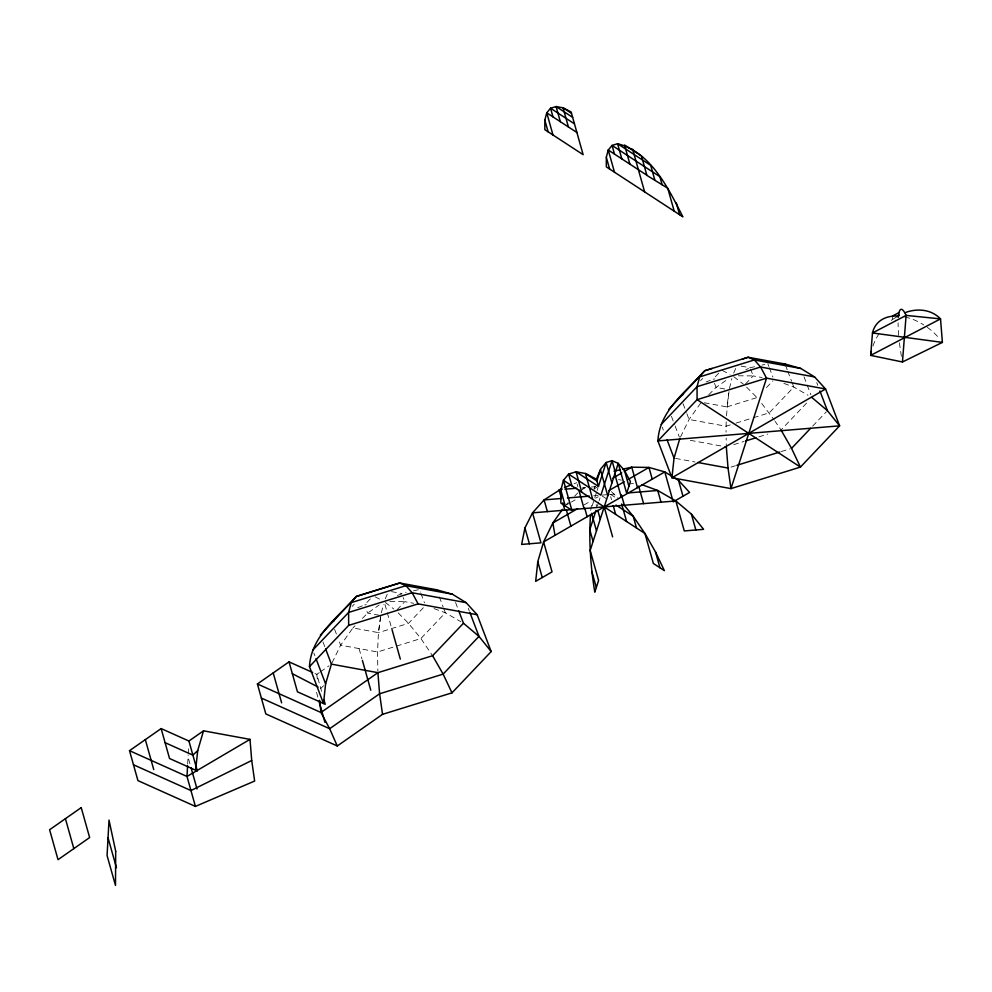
<?xml version="1.0" encoding="UTF-8"?>
<svg xmlns="http://www.w3.org/2000/svg" width="992" height="992" viewBox="0 0 992 992"><rect width="100%" height="100%" fill="white"/><g stroke="black" fill="none" stroke-linecap="round" stroke-linejoin="round"><path stroke-width="0.74" stroke-dasharray="4.96 3.72" d="M380.519 616.974L378.46 632.636L377.518 651.98L377.878 671.187M726.169 421.774L726.057 432.152M726.454 415.834L728.946 391.232M187.662 764.15L188.17 754.9M188.257 753.362L188.505 748.737M892.651 315.952L892.279 319.635A45.099 35.365 -51.5 0 0 890.035 321.42M590.724 510.372L591.852 501.816M332.072 662.78L340.653 645.197L352.916 627.948L378.46 632.636L381.015 614.246L383.433 604.314M704.345 402.764L726.9 406.906L729.021 391.58M593.972 489.118L594.667 486.266M729.442 388.517L731.86 378.584M594.27 489.143L595.15 486.402M592.137 505.982L596.688 491.871M597.122 490.507L598.002 487.791M597.395 506.081L598.709 502.002M599.156 500.638L600.024 497.922M385.28 598.784L387.599 593.39M733.708 373.054L736.027 367.66M680.5 437.038L689.08 419.467L701.344 402.206M352.135 606.41L354.256 604.178M370.301 598.895L364.523 604.984L366.321 604.661M397.048 609.77L404.761 601.648L413.652 603.285M423.373 607.699L408.53 623.323L378.46 632.636M700.563 380.68L702.683 378.448M718.741 373.153L712.95 379.254L714.761 378.932M745.476 384.028L753.201 375.906L762.079 377.543M726.9 406.906L756.958 397.594L759.078 395.362M766.506 387.55L772.867 380.854M806.57 403.099L781.026 429.995L775.174 421.402M812.646 426.176L826.348 411.742M352.916 627.948L355.012 625.828M362.365 618.425L367.623 613.143L379.13 605.008M566.184 504.606L568.292 502.498M574.616 496.136L577.766 492.962M708.697 394.816L716.063 387.413L727.57 379.279M320.776 688.423L323.677 685.683M582.23 489.18L584.598 487.506M319.25 672.638L316.82 674.337L314.042 673.084M320.466 671.782L328.972 665.83M897.041 316.634L892.279 319.635L896.694 320.453M582.49 489.329L585.119 487.816M566.382 504.94L570.14 502.783M571.392 502.051L575.149 499.881M594.506 488.696L597.134 487.184M583.866 505.04L590.414 501.258M595.659 498.22L598.288 496.707M745.823 369.694L748.476 368.491M397.395 595.436L406.1 592.497M706.143 381.945L710.222 380.333M574.033 483.761L576.761 482.67M357.715 607.687L363.159 605.529M730.286 424.898L725.946 426.238L689.08 419.467L686.886 413.714M736.064 423.1L751.973 418.178M753.412 417.731L769.321 412.808L793.798 387.041L792.149 382.726M733.72 444.652L744.074 441.44M758.855 436.864L767.721 434.112M730.98 467.133L735.419 465.756M781.212 451.571L790.078 448.83M754.528 366.755L750.088 367.747L739.92 365.887M761.93 365.106L764.894 364.448M413.503 590.835L419.418 589.521L420.434 592.174M582.602 487.742L585.478 487.506M591.244 487.022L595.56 486.663M630.428 483.774L633.392 483.526M593.7 495.789L598.027 495.43M602.342 495.07L608.096 494.599M609.547 494.475L618.177 493.756M738.321 375.794L753.201 375.906L750.609 369.111M389.893 601.524L404.761 601.648L403.211 597.568M724.78 389.013L716.063 387.413L714.5 383.334M690.333 440.324L726.33 446.933L726.169 438.067M675.54 458.403L695.032 461.987M391.493 591.616L401.661 593.489M379.254 615.276L367.623 613.143L366.073 609.063M618.549 479.607L621.513 480.153M904.828 317.093L908.87 317.986A45.83 30.107 40.3 0 1 923.775 324.93M783.854 383.383L793.798 387.041L808.021 395.262M434.012 608.604L445.358 612.771L460.883 621.736M722.263 370.438L729.988 374.418M375.125 596.837L381.56 600.16M614.755 497.079L609.894 493.904L611.543 499.757M602.181 496.025L607.265 499.348M733.758 376.687L743.417 384.189M385.33 602.417L393.774 608.989M746.592 387.14L756.958 397.594M611.494 491.623L618.76 498.951M398.164 612.87L408.53 623.323L420.893 638.538L432.599 655.724M761.707 403.446L774.343 420.174M816.714 382.552L817.78 385.355M804.004 376.774L806.632 383.681M807.153 385.07L810.848 394.742M785.577 365.465L787.226 369.78M787.772 371.219L791.604 381.288M767.845 363.779L768.862 366.445M769.37 367.772L772.917 377.072M683.054 403.645L686.34 412.275M671.423 416.293L674.572 424.576M675.106 425.965L679.309 437.013M662.272 427.242L663.338 430.044M468.274 608.282L469.352 611.097M455.576 602.504L458.205 609.423M439.344 596.961L443.176 607.017M443.722 608.456L445.358 612.771L420.893 638.538L377.518 651.98L340.653 645.197L338.458 639.456M420.943 593.501L424.477 602.814M334.626 629.387L337.912 638.017M322.983 642.022L325.091 647.553M313.844 652.972L314.91 655.774M596.13 504.519L596.961 507.445M577.146 484.034L577.902 486.75M384.958 604.438L391.604 628.085M359.079 648.582L362.006 658.998M321.582 691.312L316.82 674.337L317.638 681.963M316.51 692.342L318.581 699.707M188.616 759.054L190.228 764.758M901.43 356.339A45.694 7.49 80.4 0 1 899.397 342.302M898.69 335.395A45.694 7.49 80.4 0 1 898.095 322.846M927.322 327.335A45.83 30.107 40.3 0 1 939.833 339.078M872.948 346.022A45.099 35.365 -51.5 0 1 879.383 333.225"/><path stroke-width="1.49" d="M590.513 514.836C588.69 540.677 590.637 566.668 594.803 592.199L598.598 580.444L590.166 550.461L618.227 463.338L612.027 460.648L606.149 462.483L600.867 468.757L596.403 479.161L598.436 486.427L576.042 471.808L568.59 474.102L563.444 480.302L560.84 490.122L560.877 503.118L571.876 510.285L563.444 480.302L644.949 533.498L655.489 551.899L664.367 570.66L653.368 563.481L644.949 533.498L633.218 516.286L623.695 504.568M187.575 765.688L186.992 776.463L195.412 806.409L254.646 781.051L251.708 760.492L250.009 739.375L203.521 730.831L188.926 741.036L161.138 728.574L129.518 750.684L137.938 780.617L195.412 806.409M902.46 361.981L906.105 315.394L940.528 318.891L942.4 342.401L902.46 361.981L870.678 355.384L872.489 332.965A45.83 30.107 40.3 0 1 898.566 316.064M195.61 770.201L197.718 750.572L203.521 730.831M325.624 648.929L331.402 664.132L325.599 683.86L323.504 703.502L309.467 666.661C311.029 636.083 337.875 617.408 356.364 596.428L399.739 582.998L436.604 589.769L452.414 594.22L466.141 602.665L477.152 614.73L491.176 651.57L451.992 692.838L382.54 714.339L337.292 745.984L265.819 713.918L257.412 683.972L289.019 661.862L312.641 672.464M622.852 469.166L631.743 467.182L648.954 467.43L664.789 471.894L673.221 501.878L689.564 492.441L678.528 480.351L664.789 471.894L543.604 541.905L537.788 561.67L535.68 581.337L552.036 571.888L543.604 541.905L552.854 522.958L562.501 509.367M679.842 438.39L674.039 458.13L671.931 477.76L730.968 488.61L800.42 467.096L839.616 425.841L825.58 389L814.568 376.935L800.842 368.478L785.032 364.027L748.166 357.256L704.791 370.698C686.303 391.679 659.457 410.341 657.907 440.919L671.931 477.76L825.58 389L766.543 378.15L697.091 399.664L657.907 440.919L839.616 425.841L827.402 410.638L811.89 397.507M642.084 484.728L657.721 490.482L675.85 500.948L684.282 530.943L703.613 529.331L691.387 514.104L675.85 500.948L532.53 512.852L524.929 527.918L521.631 544.434L540.962 542.835L532.53 512.852L544.087 499.906L561.782 488.622M544.819 120.082L546.753 112.828L550.56 108.24L556.078 106.541L563.034 107.806L571.132 111.984L583.135 154.678L544.856 129.692L544.819 120.082L548.13 131.824M606.31 157.282L608.245 150.015L612.052 145.427L617.57 143.728C650.814 151.937 668.546 188.74 682.893 216.851L606.348 166.892L606.31 157.282L609.621 169.024M598.436 486.427L606.149 462.483L611.903 482.955M596.018 510.372L589.781 529.728L593.067 541.446M904.32 338.21L905.076 337.354M320.354 635.116L356.364 596.428L399.739 582.998L405.926 585.677L452.414 594.22M312.765 650.157L348.614 612.424L351.218 602.615L405.926 585.677L412.139 592.745L418.116 603.88L477.152 614.73M309.467 666.661L348.663 625.394L418.116 603.88M257.412 683.972L320.962 712.492L377.902 672.675L432.599 655.724L463.462 623.236L458.726 610.799M668.782 409.374L704.791 370.698L712.231 368.404M661.205 424.427L697.041 386.682L699.658 376.886L754.354 359.947L800.842 368.478M814.568 376.935L760.579 367.015L697.041 386.682L697.091 399.664L800.42 467.096L791.554 448.372L810.538 428.395M197.718 750.572L192.882 755.135L165.094 742.661M331.886 622.195L334.378 620.496M680.314 396.465L682.806 394.754M897.041 316.634L899.409 315.134M250.009 739.375L186.992 776.463L129.518 750.684M612.858 478.094L621.736 472.973M624.241 471.522L631.743 467.182L637.496 487.655M577.604 508.648L552.854 522.958L554.987 535.333M608.766 490.656L624.204 481.74M627.948 479.57L648.954 467.43L652.24 479.136M892.651 315.952L898.913 312.629M251.708 760.492L190.948 790.562L133.474 764.77M905.101 312.753L906.936 311.984A45.099 35.365 -51.5 0 1 940.528 318.891L870.678 355.384A45.099 35.365 -51.5 0 1 871.41 351.366M564.498 487.531L571.318 484.84M742.301 359.092L748.166 357.256L754.354 359.947L760.579 367.015L766.543 378.15L730.968 488.61L728.029 468.05L726.33 446.933M745.55 440.981L755.904 437.782M736.895 465.298L779.737 452.03M613.961 471.163L619.888 469.836M904.196 337.243L904.927 337.54M562.018 489.453L559.054 489.701L561.1 497.004M564.969 489.205L576.811 488.225M561.522 498.468L544.087 499.906L547.373 511.612M567.436 497.972L589.384 496.149M626.981 493.024L657.721 490.482L661.019 502.188M782.167 363.99L785.032 364.027M430.875 589.682L436.604 589.769M942.4 342.401L872.489 332.965L906.105 315.394A45.694 7.49 80.4 0 0 898.293 317.353M698.033 462.532L728.029 468.05M466.141 602.665L412.139 592.745L348.614 612.424L348.663 625.394M331.402 664.132L377.902 672.675L379.601 693.78L382.54 714.339M261.367 698.07L329.654 728.711L337.292 745.984M596.403 479.161L585.454 473.519L576.042 471.808L581.796 492.28M292.355 673.704L318.072 687.022M640.658 155.434L624.526 145.006L629.908 164.151M571.491 113.274L563.034 107.806L568.416 126.964M572.632 117.354L556.078 106.541L560.331 121.681M574.455 123.839L550.56 108.24L552.99 116.895M646.858 175.224L608.245 150.015L614.482 172.199M576.898 132.494L546.753 112.828L552.99 134.999M616.007 505.052L633.218 516.286L636.504 527.992M463.462 623.236L478.975 636.368L491.176 651.57M624.452 470.419L618.227 463.338L626.659 493.322L630.441 481.579L624.452 470.419L628.916 486.291M781.026 429.995L791.554 448.372M432.599 655.724L443.126 674.114L451.992 692.838M819.913 390.972L827.402 410.638M667.083 439.878L674.039 458.13M469.886 612.498L478.975 636.368L443.126 674.114L379.601 693.78L329.654 728.711L320.962 712.492L319.635 700.278M315.977 658.589L325.599 683.86M676.321 202.976L679.632 214.718M674.213 211.184L667.765 188.244L646.908 175.398L641.477 156.066M662.148 184.785L659.854 176.626L612.052 145.427L614.482 154.095M654.906 180.321L650.702 165.354L617.57 143.728L621.823 158.881M632.623 149.172L644.626 191.865M691.387 514.104L695.851 529.976M678.528 480.351L682.992 496.223M638.65 486.08L643.585 503.626M655.489 551.899L659.953 567.771M615.325 472.366L612.027 460.648L600.904 495.194L568.59 474.102L571.888 485.807M621.463 494.983L624.352 505.226M614.718 473.866L621.24 497.054M621.662 503.973L626.597 521.519M613.192 505.598L615.66 514.377M607.774 495.777L600.445 469.712L596.886 480.909L585.454 473.519L592.732 499.422M604.19 506.9L612.622 536.883M597.779 510.372L600.247 519.151M591.554 513.298L596.477 530.844M584.685 507.966L587.152 516.745M578.696 489.564L584.04 508.574M591.864 571.603L596.328 587.475M560.84 490.122L565.291 505.994M566.37 510.049L570.896 526.144M562.749 502.857L564.808 510.173M537.788 561.67L542.252 577.542M524.929 527.918L529.393 543.79M392.014 629.56L400.322 659.11M362.427 660.486L370.785 690.221M324.012 699.955L325.227 704.27L297.439 691.808L289.019 661.862M318.99 701.183L324.93 722.288M273.209 672.923L281.629 702.857M188.926 741.036L197.346 770.982L169.545 758.508L161.138 728.574M191.022 767.61L197.036 788.987M145.328 739.623L153.735 769.569M108.041 837.806L116.461 867.752M65.41 818.673L73.83 848.619M115.692 851.248L115.494 885.459L107.074 855.526L109.008 820.086L115.692 851.248M81.22 807.624L49.6 829.734L58.02 859.68L89.64 837.558L81.22 807.624"/></g></svg>
